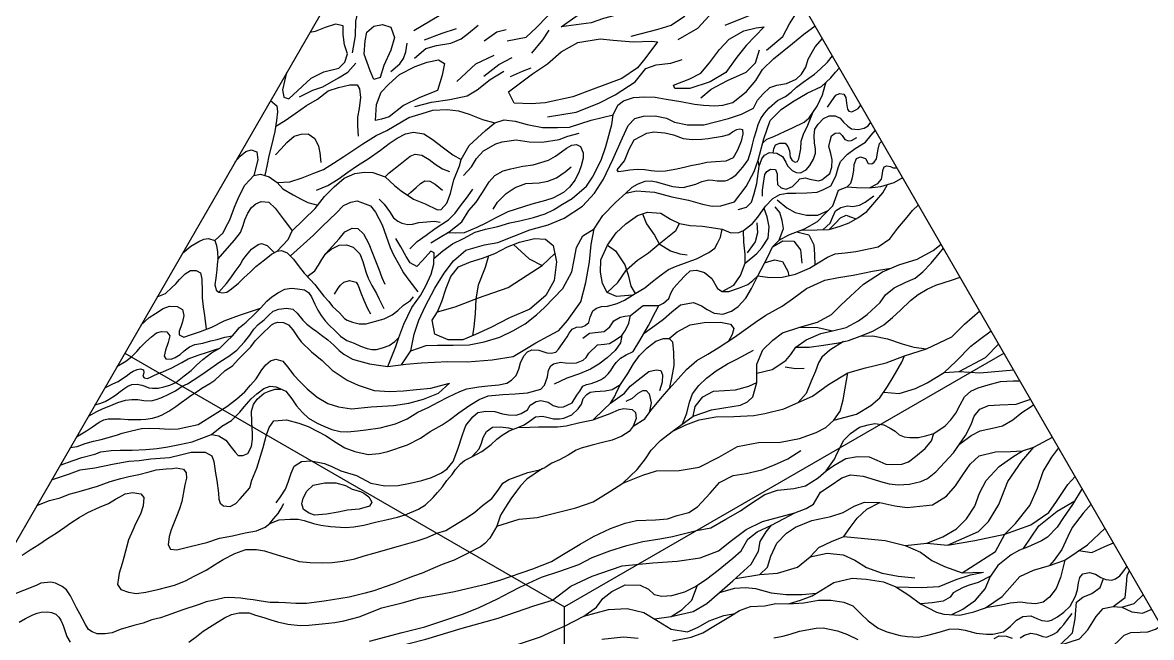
# Model space of a CAD drawing. Header units: millimetres. Extents: x 39 to 1913, y -1214 to 273.
# Drawn here: x 940.9 to 1088.5, y -249 to -168.6 of the extents above; entities that cross this region are included whole.
import ezdxf

# ---------------------------------------------------------------- set-up
doc = ezdxf.new("R2010")
doc.units = ezdxf.units.MM
picture_1 = doc.add_image_def('image6.jpeg', size_in_pixel=(4032, 3024))

msp = doc.modelspace()

# ---------------------------------------------------------------- linework, layer by layer
at = {"color": 7, "true_color": 0xd6f5ff}
for points in [[(896.76, -311.43), (1011.76, -112.25)], [(1126.76, -311.43), (1011.76, -112.25)], [(1020.51, -170.42), (1024.01, -169.47), (1025.74, -168.97), (1027.47, -167.81), (1028.69, -166.56), (1029.26, -165.64), (1029.7, -164.36), (1030.14, -163.37), (1030.86, -162.53), (1031.74, -161.88), (1032.89, -161.1), (1034.62, -159.78), (1035.88, -158.36), (1037.45, -156.75)], [(992.05, -169.68), (995.38, -167.71), (997.5, -166.58), (999.21, -165.55), (1000.97, -164.37), (1002.46, -163.63), (1003.98, -162.88), (1006.79, -161.72), (1008.3, -160.57), (1009.4, -159.69), (1010.53, -158.96), (1012.18, -158.51)], [(984.06, -172.57), (984.44, -170.35), (984.47, -168.44), (984.82, -166.9), (985.81, -165.98), (988.64, -165.09), (991.62, -164.44), (995.31, -163.76), (997.15, -162.67), (998.32, -161.57), (999.48, -160.48)], [(1004.27, -171.03), (1006.75, -170.52), (1008.11, -169.29), (1009.49, -167.83), (1011.1, -166.23), (1012.89, -165.11), (1014.39, -164.54), (1016.11, -163.82), (1017.43, -163.2)], [(1011.34, -169.18), (1013.27, -167.83), (1015.2, -166.85), (1017.2, -165.92), (1018.81, -164.79), (1021.08, -164.09), (1023.07, -164.07), (1025.09, -164.07), (1027.15, -163.86), (1026.19, -165.19), (1024.52, -166.79), (1021.55, -167.49), (1018.36, -167.72), (1016.88, -168.1), (1015.24, -168.65), (1012.65, -169.01), (1011.34, -169.18)], [(1032.79, -168.95), (1036.15, -167.62), (1038.1, -166.72), (1039.25, -165.91)], [(1026.62, -170.86), (1029.19, -169.34), (1031.16, -167.24)], [(1038.18, -172.25), (1040.33, -170.43), (1041.21, -168.81), (1042.2, -167.21)], [(975.43, -175.17), (974.87, -177.41), (975.06, -178.39), (975.73, -178.58), (977.45, -176.97), (978.65, -175.91), (980.28, -175.09), (982.25, -174.6), (983.03, -173.82), (983.37, -172.7), (983.01, -171.54), (982.84, -170.19), (982.82, -169.07), (981.82, -168.83), (980.47, -169.26), (979.16, -169.79), (978.47, -169.91)], [(986.35, -174.92), (985.59, -172.77), (985.69, -171.01), (985.92, -169.87), (986.85, -169.11), (987.95, -168.88), (989.07, -169.22), (989.54, -170.59), (989.07, -172.22), (988.14, -174.24), (987.68, -175.83), (986.85, -176.08), (986.35, -174.92)], [(992.15, -173.27), (993.63, -172.01), (995.02, -171.62), (996.9, -171.32), (998.25, -170.77), (999.23, -170), (1000.48, -168.97)], [(993.46, -170.9), (995.77, -170), (997.63, -169.4)], [(994.7, -199.46), (995.87, -198.48), (997.11, -197.56), (998.58, -196.84), (1000.08, -196.03), (1001.42, -195.64), (1003.06, -195.28), (1004.64, -194.81), (1005.92, -194.56), (1007.7, -194.1), (1009.26, -193.65), (1010.32, -193.13), (1011.52, -192.38), (1012.78, -191.62), (1014.67, -190.02), (1015.42, -188.86), (1016.56, -186.62), (1017.18, -184.82), (1017.97, -181.97), (1018.12, -180.71), (1018.74, -179.44), (1019.5, -178.84), (1020.81, -178.43), (1022.3, -178.32), (1023.63, -178.36), (1025.06, -178.63), (1026.99, -178.94), (1028.79, -179.28), (1029.97, -179.44), (1031.42, -179.5), (1032.5, -179.42), (1033.79, -179.09), (1035.57, -177.64), (1036.8, -176.22), (1037.69, -174.77), (1039.12, -173.36), (1041.6, -171.36), (1043.09, -170.16), (1044.56, -169.06)], [(1001.27, -171), (1002.9, -169.85), (1004.16, -169.53)], [(1007.52, -172.64), (1008.94, -170.9), (1009.75, -169.63)], [(1026.01, -176.8), (1028.15, -175.97), (1029.6, -175.24), (1030.73, -173.89), (1032.04, -172.14), (1033.32, -170.78), (1035.22, -169.7), (1036.85, -169.31), (1037.88, -169.19), (1035.55, -171.64), (1034.31, -173.16), (1032.88, -175.16), (1030.84, -176.39), (1028.18, -177.26), (1026.2, -177.26), (1026.01, -176.8)], [(990.47, -213.36), (991.66, -211.53), (992.13, -209.37), (992.73, -207.53), (993.53, -205.77), (994.8, -203.37), (996.03, -201.4), (997.26, -199.77), (998.86, -198.4), (1001.3, -197.67), (1003.03, -197.4), (1007.23, -195.74), (1009.63, -195.07), (1011.73, -194.2), (1014.13, -192.64), (1015.7, -190.94), (1016.87, -189.1), (1018.09, -186.52), (1019.37, -183.69), (1020.11, -182.09), (1020.97, -181.19), (1022.09, -180.87), (1023.63, -180.81), (1025.13, -181.13), (1026.14, -181.67), (1027.85, -181.99), (1029.98, -181.99), (1031.53, -181.61), (1033.23, -181.19), (1034.94, -180.6), (1036.49, -179.8), (1037.02, -178.79), (1037.72, -177.99), (1038.62, -177.13), (1039.53, -176.81), (1040.81, -176.6), (1042.09, -176.02), (1042.78, -175.38), (1043.32, -174.47), (1043.64, -173.4), (1044.54, -171.8), (1045.51, -170.71)], [(1004.45, -177.69), (1007.58, -175.32), (1009.56, -174.03), (1011.34, -172.47), (1013.52, -171.24), (1016.43, -170.74), (1018.13, -170.93), (1020.77, -171.14), (1023.14, -171.08), (1023.94, -171.14), (1022.29, -173.38), (1021.34, -174.56), (1019.27, -175.92), (1015.19, -177.48), (1012.88, -178.32), (1009.23, -179.11), (1007.41, -179.25), (1005.17, -179.17), (1004.45, -177.69)], [(989.05, -175.04), (990.25, -174.04), (990.7, -173.31), (991.04, -172.44), (991.19, -171.34)], [(1029.6, -178.47), (1030.96, -177.34), (1033.09, -176.19), (1035.55, -175.12), (1036.76, -173.89), (1037.26, -172.21)], [(977.11, -178.32), (978.84, -177.48), (980.17, -177.01), (982.23, -175.87), (983.45, -175.13), (984.47, -173.93)], [(987.05, -181.43), (987.17, -179.34), (987.78, -177.73), (988.78, -176.7), (990.19, -175.43), (992.25, -174.35), (993.81, -173.8), (995.29, -173.5), (996.07, -173.97), (995.78, -175.51), (995.16, -177.5), (992.86, -178.43), (990.72, -179.49), (988.84, -180.94), (987.85, -181.26), (987.05, -181.43)], [(997.68, -176.34), (1000.18, -174.01), (1002.57, -172.89)], [(1001.21, -175.62), (1003.18, -174.12), (1004.93, -173.21)], [(1009.53, -180.97), (1013.29, -180.36), (1016.27, -179.15), (1018.41, -178.09), (1021.03, -176.36), (1022.43, -174.65), (1023.76, -174.14), (1025.7, -173.95), (1027.14, -173.47)], [(1019.65, -191.05), (1020.64, -190.15), (1021.31, -189.74), (1021.85, -189.53), (1022.31, -189.38), (1023.09, -189.34), (1023.75, -189.46), (1024.55, -189.65), (1025.28, -189.9), (1025.95, -190.07), (1026.74, -190.15), (1027.29, -190.19), (1028.14, -189.99), (1028.94, -189.74), (1029.73, -189.42), (1030.63, -189.21), (1031.19, -189.23), (1031.76, -189.3), (1032.78, -189.32), (1033.09, -189.23), (1033.55, -188.98), (1034.18, -188.57), (1035.08, -187.54), (1035.79, -186.58), (1036.17, -185.29), (1036.35, -184.56), (1036.56, -183.7), (1036.88, -182.74), (1037.11, -181.94), (1037.46, -181.15), (1037.94, -180.46), (1038.55, -179.77), (1039.62, -178.82), (1040.69, -178.28), (1041.4, -177.72), (1042.13, -177.07), (1042.98, -176.42), (1043.71, -175.9), (1044.47, -175.36), (1045.22, -174.73), (1046.18, -173.79), (1046.81, -172.96)], [(988.67, -213.59), (991.04, -213.29), (993.07, -213.1), (996.48, -212.94), (999.05, -213), (1002.3, -212.72), (1005.06, -212.3), (1006.79, -211.24), (1008.03, -210.49), (1009.62, -209.63), (1011.01, -208.91), (1012.17, -207.6), (1013.9, -205.15), (1014.57, -202.61), (1015.05, -199.9), (1015.28, -197.64), (1015.63, -195.6), (1016.8, -193.85), (1018.43, -192.16), (1019.8, -190.92), (1021.2, -190.63), (1023.56, -190.82), (1025.82, -191.43), (1027.98, -191.87), (1029.8, -192.38), (1031.07, -192.64), (1032.22, -192.61), (1034, -192.07), (1035.54, -190.08), (1036.56, -188.08), (1037.1, -186.61), (1037.83, -183.84), (1038.69, -181.42), (1040.13, -179.99), (1041.59, -179), (1043.5, -177.86), (1045.38, -176.97), (1046.62, -175.85), (1047.23, -175.12), (1047.73, -174.55)], [(992.21, -179.59), (994.38, -179.04), (996.77, -178.7), (999.04, -178.2), (1000.33, -177.44), (1002.04, -176.08), (1003.83, -174.99)], [(1004.7, -175.7), (1006.27, -174.96), (1007.41, -174.56)], [(974, -182.16), (975.25, -181.43), (976.54, -180.5), (978.01, -179.49), (979.47, -178.63), (980.85, -177.56), (982.21, -177.1), (983.71, -176.77), (984.64, -176.75), (984.97, -177.27), (985.11, -178.44), (984.91, -179.86), (984.7, -180.99), (984.68, -182.11), (984.8, -183.49)], [(1037.7, -184.36), (1038.24, -183.86), (1039.15, -183.51), (1040.65, -182.84), (1041.59, -182.4), (1043.11, -181.64), (1043.79, -181.09), (1044.81, -179.55), (1045.51, -178.06), (1045.85, -176.82), (1046, -176.41)], [(1046.16, -179.69), (1046.73, -178.87), (1047.25, -178.1), (1047.75, -177.91), (1048.29, -177.98), (1048.57, -178.44), (1048.67, -179.17), (1048.77, -179.93), (1048.95, -180.23), (1049.37, -180.31), (1049.88, -180.04), (1050.17, -179.85), (1050.54, -179.42)], [(973.33, -178.8), (974.15, -179.52), (974.23, -180.3), (974.11, -181.45), (973.88, -182.87), (973.43, -184.72), (973.08, -186.04), (972.88, -187.19), (972.59, -188.62)], [(974.17, -189.56), (975.86, -189.46), (977.45, -188.92), (978.97, -188.3), (980.27, -187.83), (981.55, -186.99), (982.91, -186.14), (985.38, -184.47), (987.15, -183.38), (988.53, -182.72), (991.41, -181.06), (993.16, -180.5), (994.54, -180.07), (996.42, -180.01), (997.92, -180.19), (999.32, -180.6), (1001.03, -181.32), (1002.66, -181.72)], [(995.17, -193.13), (995.62, -193.08), (996.38, -192.24), (996.85, -190.96), (997.29, -189.21), (998.05, -187.34), (998.25, -186.53), (999.3, -184.72), (1001.43, -182.73), (1002.66, -181.72), (1003.88, -181.35), (1005.3, -181.51), (1006.9, -181.94), (1008.9, -182.33), (1010.84, -182.33), (1012.42, -182.31), (1015.28, -181.4), (1018.12, -180.71)], [(1037.23, -187.4), (1037.59, -186.45), (1037.92, -185.98), (1038.6, -185.6), (1039.54, -185.7), (1040.3, -186.16), (1040.7, -186.89), (1040.96, -187.34), (1041.53, -187.99), (1042.06, -188.21), (1042.65, -188.27), (1043.4, -187.9), (1043.85, -187.31), (1044.35, -186.5), (1044.59, -185.69), (1044.59, -185.12), (1044.48, -184.4), (1044.44, -183.38), (1044.51, -182.58), (1044.94, -181.93), (1045.66, -181.16), (1046.39, -180.83), (1047.19, -180.83), (1047.84, -181.13), (1048.26, -181.67), (1048.82, -182.16), (1049.32, -182.5), (1050.2, -182.61), (1050.95, -182.44), (1051.49, -182.11), (1051.83, -181.65)], [(1039.07, -185.65), (1039.13, -185.12), (1039.37, -184.61), (1039.92, -184.38), (1040.64, -184.4), (1041, -184.84), (1041.21, -185.4), (1041.29, -186.21), (1041.53, -186.66), (1041.92, -186.88), (1042.23, -186.78), (1042.44, -186.46), (1042.57, -185.8), (1042.69, -185.14), (1042.74, -184.14), (1043.06, -183.1), (1043.5, -182.28), (1044.3, -180.32)], [(979.35, -190.53), (980.81, -189.95), (982.15, -189.09), (983.45, -188.18), (984.68, -187.32), (986.08, -186.45), (987.69, -185.32), (988.84, -184.43), (989.89, -183.73), (990.98, -183.16), (992.03, -182.97), (993.39, -183.18), (994.48, -183.88), (995.95, -184.99), (997.16, -185.9), (998.25, -186.53)], [(998.58, -188.61), (999.62, -187.47), (1000.26, -186.41), (1001.17, -185.4), (1002.79, -184.49), (1003.62, -184.2), (1005.44, -183.97), (1007.14, -184.22), (1008.84, -184.28), (1011.08, -183.91), (1012.22, -183.49), (1013.67, -183.08)], [(1018.67, -187.87), (1019.6, -186.71), (1020.24, -185.2), (1020.9, -183.97), (1022.54, -183.07), (1023.44, -182.9), (1024.91, -183.04), (1026.04, -183.3), (1027.28, -183.77), (1028.45, -183.9), (1029.75, -183.87), (1030.58, -183.8), (1032.45, -183.47), (1033.28, -183.28), (1033.74, -182.93), (1034.29, -182.61), (1034.72, -182.51), (1035.06, -182.59), (1035.1, -183.18), (1034.87, -184.12), (1034.41, -185.33), (1033.83, -186.33), (1032.89, -186.75), (1031.51, -186.85), (1030.4, -186.92), (1029.48, -187.12), (1028.29, -187.35), (1027.6, -187.54), (1026.45, -187.79), (1024.97, -188.04), (1023.96, -188.09), (1023.09, -188.02), (1022.23, -187.9), (1021.27, -187.86), (1020.31, -187.92), (1019.51, -188.04), (1018.84, -188.15), (1018.67, -187.87)], [(1032.41, -195.64), (1033.52, -196.12), (1034.58, -196.09), (1035.2, -195.81), (1036.36, -194.91), (1037.08, -194.06), (1038.08, -192.63), (1039.02, -191.64), (1039.92, -191.1), (1040.91, -190.93), (1042.05, -190.94), (1043.46, -190.9), (1044.82, -190.8), (1045.65, -190.45), (1046.6, -189.98), (1047.25, -188.7), (1047.55, -187.64), (1047.87, -186.78), (1048.8, -185.85), (1049.8, -185.09), (1051.12, -184.27), (1051.9, -183.35), (1052.43, -182.7)], [(1037.66, -191.32), (1037.68, -190.53), (1037.79, -189.64), (1037.9, -189.05), (1037.98, -188.51), (1038.23, -188.1), (1038.71, -187.78), (1039.35, -187.82), (1039.58, -188.41), (1039.58, -189.02), (1039.64, -189.82), (1040.13, -190.24), (1040.77, -190.4), (1041.61, -190.08), (1042.19, -189.44), (1042.54, -189.07), (1043.24, -188.94), (1043.84, -189.11), (1044.98, -189.3), (1045.41, -189.17), (1045.65, -189.01), (1046.49, -188.35), (1046.75, -187.54), (1046.77, -186.57), (1046.6, -185.75), (1046.33, -184.82), (1046.5, -184.11), (1046.7, -183.44), (1047.18, -183.09), (1047.72, -183.06), (1048.09, -183.39), (1048.43, -183.91), (1048.92, -184.11), (1049.33, -184.04), (1049.99, -183.64)], [(973.99, -185.94), (974.71, -185.14), (975.45, -184.31), (976.4, -183.49), (977.32, -183.24), (978.23, -183.16), (979.12, -183.78), (979.61, -184.79), (979.75, -185.67), (979.92, -186.93)], [(1048.74, -190.1), (1049.22, -189.64), (1049.42, -188.9), (1049.6, -187.96), (1049.64, -187.2), (1049.96, -186.41), (1050.48, -186.19), (1051.12, -186.41), (1051.48, -187.04), (1051.98, -187.08), (1052.28, -186.88), (1052.6, -186.43), (1052.78, -185.17), (1052.96, -184.43), (1053.27, -184.15)], [(968.67, -186.88), (969.34, -186.1), (970.1, -185.47), (970.8, -185.27), (971.52, -185.52), (971.66, -186.58), (971.13, -188.61)], [(988.31, -188.81), (988.83, -188.29), (990.28, -187.13), (991.58, -186.08), (992.22, -185.83), (993.13, -185.95), (994.05, -186.51), (994.84, -187.15), (995.81, -187.75), (996.74, -188.1)], [(994.29, -197.44), (995.51, -196.69), (996.69, -195.99), (997.5, -195.32), (998.35, -194.68), (999.26, -193.21), (1000.22, -192.13), (1001.05, -190.83), (1001.92, -189.46), (1002.68, -188.61), (1003.74, -188.01), (1004.74, -187.76), (1006.31, -187.41), (1007.66, -187.22), (1009.67, -186.62), (1010.6, -186.1), (1011.37, -185.54), (1012.03, -185.07), (1012.74, -184.65), (1013.34, -184.59), (1013.86, -184.82), (1014.21, -185.67), (1014.21, -186.35), (1013.96, -187.34), (1013.69, -188.11), (1013.17, -189.17), (1012.41, -190.14), (1011.62, -190.83), (1010.23, -191.59), (1009.3, -191.9), (1007.51, -192.38), (1004.34, -193.38), (1002.77, -194.14), (1001.5, -194.85), (1000.3, -195.43), (998.66, -196.11), (997.54, -196.17), (996.48, -196.12)], [(1002.42, -193.02), (1003.02, -192.13), (1004.16, -190.99), (1005.32, -190.18), (1006.71, -189.65), (1008.47, -189.58), (1009.59, -189.35), (1010.73, -188.94), (1011.87, -188.15), (1012.63, -187.49)], [(1034.47, -193.07), (1035.59, -192.77), (1036.21, -192.09), (1036.53, -191.13), (1036.91, -189.68), (1037.23, -187.4), (1037.1, -186.61)], [(1051.68, -190.24), (1052.74, -189.68), (1053.23, -189.1), (1053.37, -188.36), (1053.41, -187.96), (1053.59, -187.48), (1053.95, -187.38), (1054.43, -187.46), (1054.75, -187.62), (1055.27, -187.61)], [(966.04, -197.11), (967.11, -196.1), (967.46, -195.4), (967.99, -194.42), (968.36, -193.47), (968.71, -192.53), (969.1, -191.63), (969.49, -190.81), (969.96, -189.88), (970.62, -189.19), (971.13, -188.61), (972.01, -188.45), (973.16, -188.8), (974.17, -189.56), (974.95, -190.36), (976.28, -191.13), (977.32, -191.71), (978.21, -192.14), (979.5, -192.51)], [(974.17, -198.5), (975.63, -197), (976.16, -195.85), (979.15, -192.95), (980.4, -191.37), (981.63, -190.1), (982.96, -188.99), (984.35, -188.36), (985.58, -188.17), (986.69, -188.22), (988.31, -188.81), (989.52, -189.92), (990.42, -190.65), (992.02, -191.72), (993.53, -192.31), (995.17, -193.13)], [(1022.18, -209.22), (1024.07, -207.89), (1024.74, -207.39), (1025.81, -206.44), (1026.96, -205.53), (1028.65, -205.25), (1029.68, -205.65), (1030.43, -206.14), (1031.33, -206.62), (1032.46, -206.74), (1033.61, -206.38), (1034.5, -205.77), (1035.51, -204.68), (1036.22, -203.39), (1037.07, -201.74), (1038.37, -199.24), (1038.97, -197.93), (1039.84, -197.06), (1041.13, -196.38), (1043.17, -195.59), (1044.86, -194.62), (1045.79, -193.69), (1046.86, -192.6), (1047.22, -191.61), (1047.63, -190.53), (1048.74, -190.1), (1049.95, -190.18), (1051.68, -190.24), (1053.15, -190.08), (1054.91, -189.52), (1056.02, -188.9)], [(991.22, -191.19), (991.68, -190.8), (992.38, -190.19), (992.94, -189.65), (993.5, -189.34), (994.16, -189.38), (994.84, -189.75), (995.34, -190.16), (995.83, -190.54)], [(991.56, -198.21), (992.51, -197.27), (993.66, -196.42), (994.86, -195.57), (996.62, -194.42), (997.48, -193.53), (998.18, -192.6), (999.07, -191.42), (999.8, -190.41)], [(1042.72, -195.76), (1044.84, -195.73), (1046.4, -195.67), (1047.83, -195.27), (1049.02, -194.8), (1050.13, -194.18), (1051.3, -193.31), (1053.42, -190.87), (1054.03, -189.8)], [(975.92, -199.14), (978.94, -196.43), (980.13, -195.24), (981.89, -193.56), (982.86, -192.56), (983.82, -192.09), (984.64, -191.92), (986.38, -192.58), (987.06, -193.4), (987.94, -195.08), (988.96, -198.05), (989.41, -199.01), (990.15, -200.32), (990.7, -201.37), (991.52, -202.49), (992.57, -203.82)], [(987.51, -191.73), (988.19, -192.39), (988.87, -193.34), (989.41, -194.15), (989.97, -194.6), (990.48, -194.85), (991.29, -195.04), (991.91, -194.97), (992.73, -194.79), (993.77, -194.69), (994.72, -194.6), (995.52, -194.71)], [(1039.58, -191.8), (1040.86, -192.83), (1041.95, -193.48), (1043.42, -193.8), (1044.89, -193.82), (1046.33, -193.14)], [(1045.62, -195.7), (1046.52, -194.84), (1046.86, -194.04), (1047.22, -193.25), (1047.91, -192.79), (1048.78, -192.6), (1049.48, -192.66), (1050.37, -192.5), (1051.08, -192.1), (1052.21, -191.27)], [(966.41, -199.56), (968.62, -197.1), (969.38, -196.06), (969.75, -195.18), (969.95, -194.4), (970.36, -193.54), (970.83, -192.82), (971.41, -192.33), (972.1, -192.02), (973.09, -192.11), (973.93, -192.91), (974.56, -193.75), (975.11, -194.48), (975.65, -195.2), (976.16, -195.85)], [(1020.67, -204.27), (1018.56, -204.45), (1017.35, -203.91), (1016.75, -202.76), (1016.46, -201.26), (1016.52, -199.64), (1017.38, -197.73), (1018.53, -196.11), (1019.8, -194.93), (1021.3, -193.85), (1022.64, -193.4), (1024.36, -193.56), (1025.63, -194.32), (1026.81, -194.9), (1028.21, -195.15), (1029.8, -195.25), (1031.56, -195.5), (1032.41, -195.64)], [(1035.39, -200.09), (1036.91, -198.81), (1037.56, -198.1), (1038.43, -196.82), (1038.55, -195.35), (1038.28, -194.03), (1037.88, -192.92)], [(1037.07, -201.74), (1038.61, -201.97), (1040.22, -201.93), (1041.98, -201.54), (1043.83, -200.74), (1045.18, -199.91), (1046.17, -199.3), (1047.16, -198.88), (1048.47, -198.74), (1049.86, -198.58), (1052.81, -197.97), (1054.32, -196.92), (1055.39, -195.53), (1056.58, -194.08), (1057.29, -193.21), (1058.07, -192.47)], [(1039.84, -197.06), (1040.42, -195.56), (1040.23, -194.51), (1039.92, -193.48), (1039.33, -192.73)], [(1021.97, -193.62), (1022.51, -194.93), (1023.56, -196.43), (1024.17, -197.57), (1025.63, -198.46), (1026.87, -198.85), (1027.8, -199)], [(1036.93, -194.8), (1037, -196.11), (1036.7, -197.28), (1035.67, -198.75)], [(1046.4, -195.67), (1047.18, -194.92), (1047.85, -194.16), (1048.63, -193.83), (1049.16, -194.02), (1049.94, -194.29)], [(945.79, -226.51), (947.5, -225.89), (948.64, -225.51), (950.34, -225.04), (951.11, -224.77), (952.47, -224.6), (953.66, -224.55), (955.24, -224.55), (957.02, -224.43), (958.48, -224.3), (959.87, -224.08), (961.4, -223.81), (963.06, -223.44), (965.59, -222.47), (966.97, -221.41), (968.23, -220.64), (969.3, -219.58), (969.87, -218.89), (970.78, -217.82), (971.52, -217.15), (972.46, -216.46), (973.26, -216.19), (974.05, -216.26), (975.33, -216.81), (976.1, -217.82), (976.7, -218.74), (977.49, -219.6), (978.3, -220.35), (979.42, -221.01), (980.28, -221.41), (981.35, -221.83), (982.44, -222.1), (983.4, -222.15), (984.71, -222), (985.78, -221.88), (987.66, -221.61), (989.65, -221.08), (991.18, -220.42), (992.57, -219.55), (994.03, -218.91), (995.24, -218.24), (996.58, -217.57), (998.06, -216.85), (999, -216.51), (1000.56, -216.26), (1001.75, -216.11), (1003.18, -216.01), (1004.25, -215.76), (1004.82, -215.37), (1005.47, -214.77), (1005.81, -213.96), (1006.01, -213.12), (1006.46, -212.2), (1006.93, -211.66), (1007.52, -211.43), (1008.41, -211.48), (1009.48, -211.8), (1010.04, -211.85), (1010.64, -211.71), (1010.99, -211.33), (1011.53, -210.57), (1012.1, -209.73), (1012.37, -209.23), (1012.77, -208.71), (1013.34, -208.47), (1014.08, -208.39), (1014.47, -208.24), (1014.94, -207.85), (1015.14, -207.15), (1015.48, -206.31), (1015.95, -205.96), (1016.61, -205.77), (1017.39, -205.69), (1018.67, -205.38), (1019.63, -204.94), (1020.33, -204.47), (1021.01, -204.07), (1022.26, -203.29), (1023.27, -202.5), (1024.41, -201.61), (1025.38, -200.91), (1026.29, -200.52), (1027.83, -199.97), (1029.04, -199.5), (1030.63, -198.68), (1031.45, -198.14), (1031.79, -197.47), (1032.19, -196.7), (1032.41, -195.64)], [(980.54, -198.83), (982.32, -196.9), (983.06, -196), (984, -195.53), (984.74, -195.57), (985.48, -196.27), (986.18, -197.58), (986.67, -198.76), (987.06, -199.79), (987.49, -200.89), (987.9, -201.98), (988.29, -202.82)], [(991.66, -211.53), (993.69, -210.86), (995.14, -210.83), (997.19, -210.83), (999.32, -210.76), (1001.28, -210.36), (1003.33, -209.75), (1005.02, -208.94), (1006.64, -208.03), (1008.12, -206.85), (1009.14, -205.87), (1011.57, -203.41), (1012.75, -201.22), (1013.02, -199.63), (1013.35, -198.05), (1014.16, -196.53), (1015.63, -195.6)], [(1017.35, -203.91), (1018.75, -202.63), (1019.88, -200.96), (1021.33, -199.71), (1022.76, -198.75), (1024.17, -197.57), (1026.33, -195.82), (1026.81, -194.9)], [(1032.41, -203.8), (1033.93, -202.98), (1034.78, -201.68), (1035.39, -200.09), (1035.42, -198.89), (1035.23, -197.36), (1035.2, -195.81)], [(1042.15, -195.99), (1043.73, -196.38), (1044.38, -197.67), (1044.46, -198.96), (1044.5, -200.33)], [(961.79, -198.8), (962.88, -197.86), (963.93, -197.27), (964.58, -196.94), (965.22, -196.84), (966.04, -197.11), (966.24, -197.76), (966.37, -198.62), (966.41, -199.56), (966.34, -200.32), (966.3, -200.94), (966.22, -201.65), (966.18, -202.04), (966.04, -202.9), (966.14, -203.21), (966.22, -203.6), (966.57, -203.88), (967.02, -203.97), (967.61, -203.86), (968.21, -203.43), (969.13, -202.68), (969.85, -202.02), (970.69, -201.22), (971.4, -200.51), (972.53, -199.67), (973.43, -198.89), (974.17, -198.5), (974.76, -198.42), (975.5, -198.72), (976.34, -199.56), (976.94, -200.38), (977.74, -201.41), (978.49, -202.23), (979.13, -202.88), (979.7, -203.62), (980.3, -204.4), (980.93, -205.09), (981.44, -205.77), (982.35, -206.59), (983, -207.3), (983.33, -207.53), (984.05, -207.8), (984.91, -208), (985.83, -208), (986.46, -207.86), (988.2, -207.37), (989.25, -206.83), (989.97, -206.26), (990.72, -205.56), (991.61, -204.95), (992.04, -204.48)], [(966.57, -203.88), (967.57, -202.74), (968.13, -202), (968.68, -201.18), (969.34, -200.3), (969.71, -199.66), (970.16, -199.03), (970.85, -198.25), (971.69, -197.66), (972.14, -197.51), (972.9, -197.76), (973.5, -198.39), (973.8, -198.69)], [(978.11, -201.82), (979.11, -201.08), (979.58, -200.36), (980.01, -199.62), (980.54, -198.83), (981.26, -198.27), (982.3, -197.72), (983.25, -197.68), (984.11, -198.01), (984.99, -198.85), (985.4, -199.85), (985.77, -201.2), (986.07, -202.06), (986.57, -203.02), (987.18, -204.07), (987.55, -204.79), (988.14, -206.01)], [(988.67, -213.59), (989.73, -210.99), (990.11, -209.79), (990.77, -208.06), (991.8, -205.9), (992.92, -204.32), (993.63, -203.04), (994.34, -201.52), (994.66, -200.2), (994.73, -198.72), (994.28, -198.53), (993.18, -199.72), (992.44, -200.52), (991.57, -200.04), (991.08, -199.22), (990.35, -197.95), (989.7, -196.85)], [(1000.11, -209.42), (998.47, -210.1), (996.54, -210.1), (994.8, -209.36), (994.48, -207.56), (995.15, -206.43), (995.73, -205.08), (996.31, -203.37), (996.89, -201.83), (997.89, -200.58), (999.47, -199.9), (1001.04, -199.45), (1002.65, -198.84), (1004.33, -197.94), (1005.9, -197.33), (1007.83, -196.88), (1009.28, -196.97), (1010.31, -197.78), (1010.73, -199.9), (1010.44, -202.34), (1009.35, -204.31), (1007.25, -206.08), (1004.58, -207.23), (1002.14, -208.52), (1000.11, -209.42)], [(1005.11, -197.63), (1007.16, -199.51), (1008.83, -200.38)], [(1017.38, -197.73), (1018.43, -198.46), (1019.68, -200.31), (1020.09, -201.62), (1020.44, -203.11), (1021.01, -204.07)], [(1025.85, -222.08), (1028.59, -220.11), (1030.98, -219.26), (1032.62, -219.01), (1034.77, -218.66), (1035.71, -218.22), (1036.41, -217.57), (1036.91, -215.68), (1036.91, -213.28), (1037.71, -211.44), (1039, -210.15), (1040.3, -209.2), (1042.54, -208.45), (1044.88, -207.8), (1046.68, -206.81), (1047.92, -205.56), (1049.17, -204.42), (1050.86, -202.82), (1053.36, -201.2), (1055.51, -200.32), (1057.92, -199.58), (1060.01, -198.42), (1061.03, -197.59)], [(1038.97, -197.93), (1040.32, -197.16), (1041.78, -197.23), (1042.64, -198.34), (1042.82, -200.07)], [(995.15, -206.43), (997.47, -205.79), (1000.53, -204.63), (1004.42, -203.25), (1006.9, -201.64), (1008.83, -200.38), (1010.52, -198.84)], [(1001.85, -199.14), (1001.4, -200.64), (1000.46, -202.96), (1000.18, -204.76), (1000.08, -206.69), (999.92, -208.43), (999.73, -209.58)], [(1036.91, -214.48), (1038.95, -213.98), (1040.7, -212.83), (1041.39, -212.01), (1042.04, -211.08), (1043.38, -210.11), (1045.32, -209.3), (1046.81, -208.93), (1048.62, -208.52), (1050.24, -207.62), (1051.37, -206.81), (1053.05, -205.25), (1053.74, -204.22), (1054.89, -203.32), (1056.42, -202.57), (1057.64, -202.04), (1058.66, -201.23), (1059.73, -200.07), (1060.79, -198.83), (1061.33, -198.11)], [(1020.75, -221.4), (1022.27, -220.43), (1023.05, -219.37), (1024.54, -217.57), (1025.45, -216.51), (1026.66, -215.2), (1027.75, -213.98), (1029.1, -212.83), (1030.53, -211.99), (1031.87, -211.14), (1033.99, -209.77), (1036.74, -207.78), (1038.11, -206.87), (1040.26, -205.72), (1041.6, -204.75), (1043.41, -203.38), (1045.81, -202.29), (1047.59, -201.95), (1049.52, -201.67), (1052.05, -201.14), (1054.44, -200.76)], [(1037.95, -200.05), (1039.25, -199.63), (1040.28, -199.85), (1040.99, -201.12), (1041.1, -201.73)], [(958.5, -204.49), (959.58, -204.05), (960.4, -203.25), (960.93, -202.8), (961.42, -202.23), (962.14, -201.47), (962.85, -201.06), (963.59, -201.04), (964.16, -201.37), (964.32, -202.19), (964.39, -203.78), (964.39, -204.62), (964.53, -205.81), (964.67, -206.91), (964.9, -208.73)], [(1014.15, -209.91), (1015.02, -209.26), (1016.17, -209.09), (1016.94, -209.01), (1017.69, -208.39), (1018.23, -207.64), (1019.06, -207.15), (1019.65, -207.02), (1020.4, -206.95), (1021, -206.46), (1021.69, -205.88), (1022.04, -205.62), (1022.92, -205.62), (1024.12, -205.6), (1024.72, -205.32), (1025.43, -204.7), (1025.72, -203.92), (1026.08, -203.3), (1026.84, -202.42), (1027.55, -201.72), (1028.22, -201.08), (1029.04, -200.98), (1030.09, -201.3), (1031.04, -202.07), (1031.79, -203.38), (1032.41, -203.8), (1033.28, -203.81), (1034.67, -203.3), (1035.75, -202.86), (1036.42, -202.35), (1037.07, -201.74)], [(1042.04, -211.08), (1043.79, -211.05), (1045.66, -210.8), (1047.62, -210.49), (1048.9, -210.18), (1050.43, -209.65), (1052.12, -208.96), (1053.52, -208.15), (1054.67, -207.21), (1055.73, -206.25), (1057.04, -204.97), (1058.04, -204.19), (1059.19, -203.47), (1060.32, -202.97), (1062.41, -202.29), (1063.54, -201.93)], [(950.36, -218.59), (950.99, -218.45), (951.7, -218.19), (952.23, -217.87), (953.06, -217.36), (953.65, -216.88), (954.12, -216.52), (954.64, -216.18), (955.2, -215.95), (955.87, -215.89), (956.47, -216.04), (956.87, -216.19), (957.4, -216.38), (957.9, -216.45), (958.63, -216.42), (959.37, -216.26), (960.15, -216.06), (960.95, -215.7), (962.02, -214.8), (962.93, -214.14), (963.62, -213.42), (964.46, -212.67), (965.58, -211.82), (966.68, -211.2), (967.56, -210.32), (968.33, -209.6), (969.26, -208.49), (970.12, -207.78), (971.2, -206.82), (971.99, -205.98), (972.83, -205.07), (973.51, -204.48), (974.35, -203.92), (975.19, -203.48), (976.05, -203.35), (976.86, -203.45), (977.77, -203.58), (978.28, -203.94), (978.7, -204.51), (979.12, -205.44), (979.49, -206.23), (979.96, -206.92), (980.47, -207.63), (981.01, -208.2), (981.75, -208.88), (982.49, -209.62), (983.32, -210.19), (984.26, -210.55), (985.09, -210.95), (985.95, -211.24), (986.59, -211.39), (987.18, -211.37), (987.95, -211.14), (988.83, -210.87), (989.59, -210.31), (990.11, -209.79)], [(981.69, -204.15), (982.18, -203.35), (982.49, -202.96), (982.92, -202.57), (983.64, -202.37), (984.52, -202.55), (984.8, -203), (985.13, -203.97), (985.54, -204.93), (986.01, -206.03), (986.4, -206.69)], [(949.5, -220.08), (950.61, -219.5), (951.45, -219.11), (952.44, -218.71), (953.36, -218.32), (954.35, -218), (955.19, -217.92), (955.98, -217.92), (956.77, -218.05), (957.71, -218.07), (958.35, -217.92), (959.1, -217.67), (960.04, -217.2), (960.88, -216.78), (961.77, -216.18), (962.44, -215.87), (963.2, -215.4), (964.32, -214.63), (966.68, -212.97), (967.86, -212.25), (968.9, -211.46), (969.92, -210.37), (970.61, -209.48), (971.15, -208.72), (971.72, -208.12), (972.49, -207.48), (973.11, -206.88), (973.68, -206.37), (974.4, -206.09), (975.39, -205.99), (976.23, -206.12), (976.82, -206.61), (977.54, -207.53), (978.08, -208.07), (979, -208.76), (979.34, -208.99), (979.99, -209.48), (980.8, -210.1), (981.6, -210.79), (982.31, -211.49), (982.93, -211.98), (984.05, -212.62), (984.84, -212.85), (986.27, -213.27), (987.76, -213.46), (988.67, -213.59)], [(956.36, -208.2), (957.45, -207.18), (958.29, -206.65), (959.29, -206.03), (960.09, -205.73), (961.13, -205.75), (961.79, -206.14), (961.99, -206.93), (961.81, -207.75), (961.6, -208.39), (961.38, -208.96), (961.38, -209.47), (961.97, -209.76), (962.85, -209.45), (964.16, -209), (965.63, -208.47), (967.27, -207.63), (969.28, -206.89), (971.99, -205.98)], [(974.06, -231.41), (974.63, -230.66), (975.26, -229.65), (975.63, -228.74), (976.01, -227.55), (976.42, -226.65), (977.36, -226.02), (978.64, -225.92), (980.4, -226.27), (981.34, -226.68), (982.53, -227.24), (984.57, -227.87), (986.42, -228.86), (988.28, -229.21), (990.01, -229.15), (991.58, -228.84), (993.13, -228.5), (994.38, -228.13), (995.7, -227.5), (996.42, -226.97), (997.21, -226.01), (997.84, -224.42), (998.41, -222.52), (998.87, -221.3), (999.77, -220.16), (1000.44, -219.63), (1001.5, -219.42), (1002.65, -219.48), (1003.65, -219.79), (1004.46, -219.93), (1005.46, -219.95), (1006.11, -219.75), (1006.95, -219.26), (1007.28, -218.67), (1008.05, -218.18), (1008.68, -218.06), (1009.64, -218.28), (1010.31, -218.69), (1011.03, -218.93), (1011.64, -218.87), (1012.13, -218.67), (1012.76, -218.34), (1013.39, -217.33), (1013.76, -216.81), (1014.18, -216.16), (1014.67, -215.94), (1015.28, -215.8), (1016.1, -215.51), (1016.55, -215.31), (1017.08, -214.94), (1017.49, -214.57), (1017.85, -214.1), (1018.16, -213.57), (1018.55, -213.06), (1019.08, -212.51), (1019.83, -212.06), (1020.77, -211.63), (1021.62, -210.2), (1022.75, -208.24), (1023.68, -206.47), (1024.12, -205.6)], [(1019.38, -228.84), (1021.28, -227.05), (1022.37, -225.66), (1023.12, -224.52), (1024.31, -223.28), (1025.85, -222.08), (1027.64, -221.24), (1029.38, -220.59), (1031.57, -220.2), (1033.91, -220.15), (1036.54, -220), (1037.98, -219.75), (1040.47, -219.15), (1044.19, -217.46), (1046.28, -215.97), (1048.81, -214.44), (1051.15, -213.79), (1053.84, -213.14), (1056.26, -212.2), (1059.11, -211.3), (1062.44, -209.71), (1064.08, -208.07), (1066.09, -206.34)], [(944.68, -228.43), (947.02, -227.65), (948.44, -227.1), (950.36, -226.83), (952.63, -226.35), (954.79, -225.98), (956.14, -225.88), (957.68, -225.68), (960.1, -225.51), (961.74, -225.11), (962.94, -224.81), (964.78, -224.78), (965.63, -225.28), (965.9, -226), (966.13, -227.55), (966.28, -228.49), (966.53, -230.14), (966.57, -230.93), (966.75, -231.46), (967.17, -231.8), (968.04, -231.9), (968.79, -231.53), (969.36, -230.88), (970.63, -229.46), (970.88, -228.44), (971.51, -226.87), (972.36, -224.21), (972.78, -222.53), (973.13, -221.59), (973.76, -220.72), (975.4, -220.57), (977.04, -221), (978.24, -221.44), (979.53, -222.09), (980.58, -222.66), (981.68, -223.39), (983.05, -224.23), (984.34, -224.7), (986.08, -225.1), (987.53, -224.98), (988.67, -224.7), (991.25, -223.83), (992.92, -222.98), (994.19, -222.11), (995.78, -221.24), (996.7, -220.62), (997.95, -219.65), (999.39, -218.65), (1000.59, -217.93), (1001.79, -217.43), (1003.7, -217.26), (1005.3, -217.18), (1006.94, -217.03), (1008.66, -216.54), (1009.14, -216.03), (1009.54, -214.94), (1009.69, -214.07), (1009.99, -213.52), (1010.34, -213.25), (1011.23, -213.02), (1011.91, -213.12), (1012.83, -213.17), (1013.33, -213.12), (1014.2, -212.77), (1014.62, -212.42), (1014.95, -211.85), (1016.07, -210.78), (1016.99, -210.66), (1017.64, -210.58), (1018.58, -210.03), (1019.25, -209.54), (1019.73, -208.84), (1020.2, -207.92), (1020.4, -206.95)], [(947.94, -222.78), (949.23, -222.02), (950.05, -221.5), (950.89, -220.89), (951.51, -220.59), (952.08, -220.44), (952.99, -220.44), (953.68, -220.44), (954.7, -220.54), (955.66, -220.54), (956.36, -220.51), (957, -220.49), (957.87, -220.37), (958.61, -220.14), (959.15, -219.9), (960.04, -219.43), (960.93, -218.81), (961.65, -218.29), (962.39, -217.77), (962.91, -217.37), (963.85, -216.78), (964.35, -216.41), (965.39, -215.81), (966.03, -215.39), (967.37, -214.13), (968.33, -213.49), (969.08, -212.7), (969.82, -211.96), (970.73, -211.02), (971.33, -210.22), (971.8, -209.75), (972.39, -209.16), (973.13, -208.47), (973.46, -208.17), (973.83, -207.95), (974.27, -207.78), (975.01, -207.85), (975.66, -208.17), (976.23, -208.79), (976.85, -209.7), (977.32, -210.37), (978.68, -211.66), (980.09, -212.82), (981.37, -214.06), (983.35, -215.37), (984.79, -216.06), (986.87, -216.75), (988.92, -216.88), (990.73, -216.78), (992.43, -216.61), (994.27, -216.41), (996.74, -215.79)], [(1025.44, -209.93), (1026.5, -209.08), (1028.21, -208.14), (1030.04, -207.84), (1032.17, -207.82), (1033.49, -208.06), (1033.93, -208.64), (1033.69, -209.42), (1033.23, -210.27)], [(953.24, -213.6), (954.39, -212.88), (955.14, -212.35), (955.82, -211.64), (956.33, -211.08), (956.99, -210.36), (957.76, -209.7), (958.4, -209.21), (959.05, -209), (959.78, -209.07), (960.17, -209.58), (959.95, -210.48), (959.59, -211.47), (959.39, -212.25), (959.61, -212.61), (960.31, -212.66), (960.87, -212.4), (961.51, -212.03), (962.02, -211.57), (962.74, -211.04), (963.4, -210.74), (964.47, -210.53), (965.51, -210.26), (966.32, -210.06), (967.36, -209.75), (968.33, -209.6)], [(1019.25, -209.54), (1019.1, -210.51), (1018.39, -211.5), (1017.36, -212.45), (1016.27, -213.3), (1015.18, -213.93), (1013.72, -214.54), (1012.06, -215.12), (1010.4, -215.89)], [(1042.54, -208.45), (1044.91, -208.49), (1046.81, -208.93)], [(1050.43, -209.65), (1052.08, -209.58), (1054.02, -209.96), (1055.95, -210.64), (1057.45, -211.05), (1059.11, -211.3)], [(1053.53, -216.97), (1055.53, -217.11), (1057.66, -216.47), (1059.2, -215.72), (1061.44, -214.38), (1062.98, -212.89), (1064.92, -210.95), (1066.06, -210.06), (1067.57, -208.92)], [(1015.5, -220.55), (1016.93, -219.22), (1017.8, -218.38), (1018.33, -217.56), (1018.61, -216.88), (1019.11, -215.94), (1020.05, -214.51), (1020.8, -213.26), (1021.58, -212.17), (1022.58, -211.17), (1023.7, -210.3), (1024.7, -209.93), (1025.44, -209.93), (1025.88, -210.39), (1026.04, -211.77), (1026.07, -213.45), (1025.76, -215.13), (1025.45, -216.51)], [(1048.26, -210.33), (1046.47, -211.45), (1045.41, -212.36), (1045, -213.14), (1044.6, -214.2), (1044.04, -215.51), (1043.38, -217.13), (1042.33, -218.31)], [(1063.38, -214.23), (1066.84, -212.4), (1068.57, -210.65)], [(951.63, -216.39), (952.7, -215.86), (953.41, -215.54), (953.97, -215.18), (954.57, -214.77), (954.93, -214.48), (955.35, -214.22), (955.86, -213.97), (956.31, -213.92), (956.72, -214.05), (956.74, -214.42), (956.64, -214.86), (956.81, -215.09), (957.19, -215.16), (957.52, -215.05), (957.98, -214.83), (958.63, -214.53), (959.23, -214.29), (959.72, -214.07), (960.33, -213.81), (961.71, -213.06), (962.57, -212.6), (963.86, -212.11), (965.07, -211.74), (965.99, -211.42), (966.68, -211.2)], [(954.26, -211.84), (1011.76, -245.04)], [(1069.26, -211.84), (1011.76, -245.04)], [(1027.22, -221.1), (1027.76, -219.72), (1028.13, -218.28), (1028.5, -217.16), (1029.32, -216.1), (1030.35, -215.13), (1031.59, -214.17), (1033.09, -213.26), (1034.31, -212.64), (1036.49, -211.48)], [(1047.02, -220.6), (1049.95, -219.85), (1051.84, -218.71), (1053.03, -217.71), (1054.02, -216.22), (1054.77, -214.98), (1055.91, -213.04), (1056.26, -212.2)], [(947.13, -224.19), (948.04, -224.05), (949.06, -223.68), (950.17, -223.38), (951.16, -223.14), (952.27, -222.84), (953.29, -222.52), (953.93, -222.3), (955.12, -222.02), (956.43, -221.7), (957.47, -221.65), (958.81, -221.7), (960.09, -221.78), (961.26, -221.75), (962.25, -221.55), (963.85, -221.16), (966.08, -219.77), (967.62, -218.83), (968.9, -217.82), (969.94, -216.9), (970.71, -216.04), (971.43, -215.2), (972.19, -214.03), (972.69, -213.37), (973.31, -212.87), (974.02, -212.65), (974.94, -212.92), (975.56, -213.66), (976.35, -214.73), (977.14, -215.54), (978.13, -216.53), (979.42, -217.62), (980.8, -218.44), (982.21, -218.88), (983.9, -219.13), (986.47, -218.88), (989.39, -218.71), (991.42, -218.41), (993.33, -217.89), (995.28, -217.1), (996.74, -215.79)], [(1017.8, -218.38), (1019.64, -217.07), (1020.36, -216.19), (1021.39, -215.35), (1022.79, -214.26), (1023.76, -214.04), (1024.36, -214.11), (1024.57, -214.68), (1024.55, -215.63), (1024.18, -216.76)], [(1040.64, -213.64), (1041.98, -213.85), (1043.1, -213.82)], [(1061.44, -214.38), (1063.38, -214.23), (1066.1, -214.42), (1070.53, -214.04)], [(986.28, -249.5), (990.53, -248.38), (993.49, -247.65), (995.87, -246.84), (998.57, -245.92), (1000.6, -245.11), (1002.99, -243.96), (1004.68, -243.11), (1005.91, -242.46), (1008.76, -241.15), (1011.18, -240.38), (1013.64, -239.5), (1015.38, -238.57), (1017.68, -237.69), (1019.92, -237), (1022.03, -236.46), (1024.22, -236.11), (1025.88, -235.81), (1029.03, -235.06), (1030.91, -234.69), (1032.86, -233.56), (1034.81, -232.45), (1035.83, -231.73), (1037.99, -230.32), (1039.65, -229.78), (1041.76, -229.55), (1043.31, -229.22), (1044.97, -228.17), (1046.01, -227.23), (1047.1, -225.71), (1047.44, -224.95), (1048.29, -223.25), (1049.17, -222.36), (1050.36, -221.53), (1051.48, -221.24), (1052.37, -221.07), (1053.56, -221.24), (1054.38, -221.66), (1055, -222.07), (1055.56, -222.55), (1056.19, -222.78), (1056.93, -222.87), (1058.06, -222.87), (1059.15, -222.63), (1060.1, -222.34), (1061.58, -221.36), (1062.32, -220.59), (1062.97, -219.69), (1063.52, -218.59), (1064.11, -217.55), (1064.9, -216.82), (1065.87, -216.37), (1067.17, -215.98), (1068.8, -215.57), (1070.44, -215.48), (1071.37, -215.49)], [(1002.9, -234.47), (1005.86, -233.56), (1008.2, -233.32), (1010.48, -232.77), (1013.27, -232.07), (1015.5, -231.28), (1017.69, -229.94), (1019.38, -228.84), (1022.02, -227.8), (1023.8, -227.25), (1026.79, -227.2), (1029.37, -226.76), (1031.96, -225.47), (1034.39, -224.07), (1037.13, -223.53), (1040.01, -223.48), (1042.49, -223.03), (1044.68, -222.24), (1045.97, -221.59), (1047.02, -220.6), (1047.81, -219.45), (1048.21, -217.96), (1048.46, -216.42), (1048.81, -214.44)], [(965.59, -222.47), (966.58, -222.65), (967.48, -223.21), (968.16, -224.15), (968.69, -224.81), (969.08, -225.25), (969.68, -225.25), (970.35, -224.97), (970.82, -224.07), (970.96, -223.1), (970.95, -222.34), (970.87, -220.89), (970.82, -219.42), (971.1, -218.56), (971.56, -217.86), (972.48, -217.09), (973.16, -216.84), (973.94, -216.54), (974.69, -216.54)], [(1005.65, -221.59), (1006.5, -221.21), (1007.21, -220.74), (1008, -220.18), (1008.91, -220.09), (1009.48, -220.24), (1010.33, -220.46), (1011.1, -220.46), (1011.69, -220.34), (1012.71, -219.91), (1013.57, -219.14), (1014, -218.51), (1014.22, -217.8), (1014.69, -217.25), (1015.15, -216.97), (1015.79, -216.88), (1017.09, -216.8), (1018, -216.6), (1019.11, -215.94)], [(1019.85, -218.13), (1020.65, -217.72), (1021.39, -217.1), (1022.01, -216.74), (1022.44, -216.73), (1022.85, -217.19), (1023.09, -218.33), (1022.85, -219.64)], [(1028.59, -220.11), (1028.88, -218.81), (1029.85, -217.56), (1031.25, -216.82), (1034.12, -216.63), (1035.9, -216.16), (1036.91, -215.68)], [(1005.23, -250.08), (1008.63, -248.93), (1010.26, -248.2), (1011.76, -247.57), (1014.31, -246.24), (1015.96, -245.08), (1016.77, -243.95), (1017.98, -243.02), (1019.71, -242.14), (1021.68, -242.18), (1022.77, -242.7), (1023.49, -243.39), (1024.5, -243.63), (1025.83, -243.55), (1027.52, -243.06), (1028.89, -242.38), (1030.38, -241.37), (1031.87, -240.21), (1033.8, -238.64), (1034.86, -237.69), (1035.77, -236.18), (1036.99, -235.23), (1038.83, -234.35), (1040.41, -233.51), (1041.91, -232.72), (1043.37, -232.18), (1044.34, -231.61), (1045.24, -230.04), (1046.53, -229.2), (1048.05, -228.14), (1049.19, -227.78), (1050.84, -227.93), (1051.83, -228.24), (1053.12, -228.64), (1054.23, -228.92), (1055.42, -229.07), (1056.89, -228.97), (1058.36, -228.62), (1059.25, -228.24), (1060.34, -227.38), (1062.64, -224.87), (1064.22, -222.61), (1064.98, -221.17), (1065.36, -220.08), (1066.09, -219.17), (1067.21, -218.68), (1068.7, -218.63), (1070.83, -218.51), (1071.97, -218.13), (1072.75, -217.88)], [(973.21, -234.11), (974.47, -233.65), (975.88, -233.56), (976.93, -233.56), (977.74, -233.74), (978.96, -234.11), (979.9, -234.34), (981.18, -234.53), (983.11, -234.65), (984.22, -234.56), (985.52, -234.35), (987.05, -233.94), (988.6, -233.61), (989.95, -233.3), (990.91, -233), (992.69, -232.24), (993.58, -231.67), (994.58, -230.71), (995.14, -230.08), (995.8, -229.32), (996.39, -228.52), (997.06, -227.73), (997.52, -227.06), (998.15, -226.34), (998.71, -225.9), (999.64, -225.42), (1000.96, -224.7), (1002.17, -223.81), (1002.94, -223.12), (1003.6, -222.59), (1004.54, -221.99), (1005.65, -221.59), (1007.25, -221.53), (1008.38, -221.5), (1009.61, -221.5), (1010.87, -221.47), (1011.99, -221.34), (1013.77, -220.94), (1015.5, -220.55), (1016.44, -220.22), (1017.52, -219.85), (1018.14, -219.57), (1018.9, -219.24), (1019.54, -219.09), (1020.63, -219.2), (1021.04, -219.6), (1021.13, -220.38), (1020.75, -221.4), (1020.25, -222.09), (1019.26, -222.72), (1018, -223.24), (1016.75, -223.52), (1015.41, -223.9), (1013.93, -224.27), (1013.3, -224.52), (1012.23, -225.2), (1011.13, -225.79), (1010.11, -226.25), (1009.26, -226.8)], [(1063.43, -223.74), (1064.98, -222.61), (1066.15, -222.03), (1067.74, -221.67), (1069.08, -221.37), (1070.43, -220.58), (1071.57, -219.62), (1072.66, -218.91), (1073.14, -218.57)], [(999.64, -225.42), (1000.6, -224.38), (1000.92, -223.63), (1001.15, -222.89), (1001.57, -222.08), (1002.34, -221.54), (1003.38, -221.47), (1004.45, -221.62), (1005.09, -221.79)], [(1046.01, -227.23), (1047.02, -226.54), (1048.56, -225.62), (1050.08, -225.37), (1051.63, -225.42), (1052.62, -225.83), (1053.81, -226.36), (1054.72, -226.43), (1055.89, -226.38), (1056.77, -226.05), (1057.66, -225.37), (1058.95, -224.31), (1059.76, -223.32), (1060.1, -222.34)], [(1056.58, -232.04), (1059.92, -231.7), (1061.75, -230.56), (1062.91, -229.18), (1063.88, -227.76), (1064.83, -226.35), (1066.02, -225.3), (1068.15, -224.74), (1070.12, -224.72), (1071.67, -224.61), (1073.17, -224.16), (1075.61, -222.84)], [(1061.86, -236.94), (1065.93, -235.16), (1067.24, -233.86), (1068.6, -231.62), (1069.76, -228.62), (1071.59, -225.96), (1073.17, -224.16)], [(1069.37, -235.53), (1070.76, -234.11), (1072.64, -231.78), (1073.64, -229.51), (1074.39, -227.32), (1075.5, -225.44), (1076.42, -224.24)], [(962.64, -249.63), (963.65, -248.89), (964.5, -248.19), (965.69, -247.46), (967.3, -246.48), (968.2, -246.02), (969.23, -245.81), (970.51, -245.81), (971.34, -246.1), (972.44, -246.43), (973.34, -246.74), (974.25, -246.98), (975.6, -247.29), (977.2, -247.45), (978.34, -247.4), (980.08, -247.26), (981.72, -247.07), (982.91, -246.86), (984.93, -246.33), (987.89, -245.16), (990.56, -244.49), (992.86, -243.86), (995.29, -243.43), (997.4, -243.01), (999.79, -242.46), (1001.65, -242), (1003.31, -241.54), (1007.65, -240.06), (1010.09, -239.11), (1011.62, -238.15), (1013.84, -236.85), (1015.56, -235.82), (1017.77, -234.79), (1019.72, -234.1), (1021.21, -233.72), (1023.66, -233.64), (1025.23, -233.53), (1026.49, -233.07), (1028.02, -232.69), (1029.16, -231.96), (1030.81, -230.16), (1032.03, -228.75), (1033.82, -227.84), (1035.54, -227.6), (1037.58, -227.1), (1039.23, -226.45), (1040.97, -225.69), (1042.7, -224.59)], [(1056.33, -237.02), (1059.17, -236.69), (1061.25, -235.89), (1063.05, -234.83), (1064.35, -233.53), (1065.46, -231.84), (1066.05, -230.15), (1066.93, -228.49), (1068.62, -226.66), (1070.43, -225.41), (1071.67, -224.61)], [(1008.88, -226.95), (1006.83, -228.32), (1006.02, -229.22), (1005.5, -229.91), (1004.77, -230.88), (1004.06, -232.01), (1003.42, -233.03), (1002.9, -234.47), (1002.01, -236.03), (1001.35, -236.74), (1000.78, -237.18), (999.01, -238.08), (997.35, -238.91), (995.79, -239.48), (994.53, -240), (993.14, -240.62), (992, -241.02), (990.75, -241.51), (989.47, -242.03), (988.33, -242.41), (986.82, -242.91), (985.71, -243.22), (983.62, -243.76), (980.35, -244.26), (978.03, -244.57), (976.61, -244.59), (975.26, -244.52), (974.36, -244.47), (973.27, -244.45), (972.68, -244.38), (971.85, -244.24), (971.05, -244.09), (970.27, -244), (969.44, -243.91), (968.66, -243.86), (967.85, -243.81), (967.26, -243.86), (966.15, -244.12), (964.89, -244.38), (963.99, -244.73), (961.71, -245.47), (960.43, -245.92), (958.92, -246.46), (957.78, -246.72), (956.65, -247.15), (955.46, -247.46), (953.66, -248), (952.6, -248.43), (951.68, -248.55), (950.63, -248.57), (949.99, -248.31), (949.52, -247.98), (949.1, -247.34), (948.72, -246.6), (948.36, -245.94), (947.94, -245.14), (947.51, -244.29), (947.18, -243.6), (946.63, -242.82), (946.07, -242.35), (945.21, -241.92), (944.6, -241.8), (943.27, -241.94), (942.66, -242.25), (941.02, -242.87), (938.99, -243.69)], [(940.83, -238.27), (941.88, -237.59), (943, -236.89), (944.17, -236.1), (945.29, -235.39), (946.41, -234.62), (947.21, -234.04), (948.31, -233.32), (949.43, -232.69), (950.95, -231.99), (952.11, -231.49), (953.05, -230.96), (953.63, -230.63), (954.31, -230.23), (955.32, -230.07), (956.37, -230.23), (956.74, -230.72), (956.65, -231.8), (956.3, -232.92), (955.67, -234.16), (955.32, -235), (954.73, -236.28), (954.12, -238.55), (953.91, -239.34), (953.52, -240.63), (953.45, -241.21), (953.31, -242.1), (953.73, -242.75), (954.73, -243.12), (955.76, -243.29), (957, -243.1), (958.75, -242.73), (960.78, -242.17), (962.21, -241.61), (963.35, -241.02), (964.89, -240.21), (966.01, -239.55), (967.14, -238.85), (968.65, -238.03), (970.07, -237.52), (971.47, -237.54), (972.54, -237.71), (973.64, -238.03), (975.04, -238.48), (976.26, -238.85), (977.08, -239.08), (978.5, -239.22), (980.09, -239.29), (981.4, -239.22), (982.78, -239.04), (984.34, -238.73), (985.58, -238.36), (986.84, -237.99), (990.07, -237.08), (992.49, -236.38), (993.83, -235.96), (995.07, -235.4), (996.23, -235.02), (997.75, -234.13), (998.97, -233.39), (1000.06, -232.66), (1001.04, -231.78), (1002.25, -230.84), (1003.11, -229.76), (1003.7, -228.87), (1004.51, -228.36), (1006.13, -227.78), (1006.97, -227.47), (1008.51, -227.1), (1009.26, -226.8)], [(942.76, -231.76), (944.41, -231.14), (945.81, -230.77), (947, -230.28), (948.28, -229.93), (949.64, -229.56), (950.67, -229.23), (952.35, -228.65), (953.75, -228.23), (954.8, -227.97), (956.09, -227.71), (957.44, -227.36), (958.35, -227.1), (959.66, -226.99), (960.5, -226.94), (960.97, -226.85), (961.93, -227.03), (962.3, -227.48), (962.32, -228.18), (962.11, -229.09), (961.72, -231.24), (961.41, -232.2), (961.02, -233.2), (960.34, -234.97), (960.06, -235.84), (959.92, -236.91), (960.22, -237.5), (961.06, -237.57), (962.98, -237.08), (964.99, -236.61), (966.65, -236.05), (968.35, -235.72), (969.99, -235.35), (971.48, -235.07), (972.6, -234.6), (973.21, -234.11), (973.7, -233.5), (974.31, -232.8), (974.73, -232.15), (975.08, -231.49)], [(978.39, -232.76), (977.64, -232.29), (977.42, -231.54), (977.57, -230.8), (978.07, -229.88), (978.89, -229.12), (980.44, -228.82), (981.87, -228.79), (983.14, -229.16), (984.02, -229.63), (985.08, -229.95), (985.52, -230.16), (986.18, -230.63), (986.58, -231.35), (986.27, -231.88), (984.91, -232.27), (983.41, -232.39), (982.18, -232.64), (980.63, -232.92), (979.08, -233.05), (978.39, -232.76)], [(1059.17, -236.69), (1061.86, -236.94), (1065.46, -236.36), (1069.37, -235.53), (1072.76, -234.28), (1075.14, -232.67), (1076.14, -231.26), (1077.61, -229.01), (1078.58, -227.99)], [(1079.49, -229.55), (1078.21, -231.63), (1077.05, -233.36), (1076.19, -234.6), (1074.96, -235.92), (1074.16, -236.41), (1072.35, -237.21), (1071.27, -237.62), (1070.18, -238.24), (1068.45, -239.63), (1067.47, -241.02), (1065.88, -241.83), (1064.56, -242.23), (1063.81, -242.52), (1062.62, -243.21), (1062.21, -243.76), (1061.31, -244.3), (1059.84, -244.5), (1058.35, -244.64)], [(1034.13, -241.32), (1037.34, -240.79), (1038.34, -239.85), (1038.75, -238.41), (1039.56, -236.69), (1040.8, -235.39), (1042, -234.61), (1044.13, -233.73), (1046.6, -233.2), (1048.21, -232.67), (1049.68, -231.84), (1051.01, -231.34), (1053.03, -231.4), (1054.97, -231.81), (1056.58, -232.04)], [(1037.34, -240.79), (1039.61, -240.6), (1042.25, -239.82), (1043.91, -238.49), (1045.05, -237.25), (1046.71, -236.47), (1048.29, -235.81), (1049.15, -234.67), (1050.04, -233.42), (1051.31, -232.26), (1053.03, -231.4)], [(1071.81, -237.41), (1073.81, -234.44), (1076.22, -232.5), (1078.51, -231.15)], [(1080.66, -231.58), (1079.63, -232.77), (1078.16, -234.65), (1077.61, -235.84), (1076.84, -237.54), (1075.81, -238.93), (1075.21, -239.63)], [(982.24, -250.08), (989, -250.41), (993.62, -249.26), (998.38, -247.81), (1003.1, -246.49), (1007.77, -244.9), (1010.21, -244.14), (1012.62, -242.3), (1015.39, -241.02), (1019.3, -239.67), (1023.33, -239.26), (1026.5, -239.04), (1029.51, -238.6), (1031.91, -237.69), (1033.62, -236.34), (1035.52, -234.9), (1037.65, -233.88), (1041.91, -232.72)], [(1025.74, -246.29), (1028.6, -245.63), (1030.4, -244.57), (1032.04, -243.13), (1033.81, -241.61), (1036.2, -239.44), (1037.14, -237.75), (1037.37, -236.47), (1038.14, -235.22), (1038.83, -234.35)], [(1025.89, -249.46), (1028.34, -249), (1029.86, -248.43), (1031.54, -247.42), (1033.5, -246.24), (1034.66, -245.52), (1036.08, -244.97), (1037.96, -244.87), (1039.41, -244.59), (1041.08, -244.64), (1042.63, -244.17), (1044.18, -243.58), (1045.32, -242.88), (1047.02, -241.83), (1049.4, -241.28), (1051.23, -241.39), (1053.5, -241.77), (1055.13, -242.39), (1056.83, -243.5), (1058.35, -244.64), (1060.44, -245.72), (1061.37, -245.98), (1063.46, -246.11), (1065.29, -245.69), (1066.82, -245.15), (1069, -243.68), (1070.31, -242.18), (1071.34, -241.07), (1073.12, -240.22), (1075.21, -239.63), (1077.2, -238.91), (1080.17, -236.9), (1082.49, -234.75)], [(1048.29, -235.81), (1050.56, -236.03), (1053.72, -236.36), (1056.33, -237.02), (1058.35, -237.86), (1059.82, -238.96), (1061.49, -239.77), (1063.79, -240.57), (1066.59, -240.49)], [(1063.79, -240.57), (1068.13, -237.8), (1069.37, -235.53)], [(1079.02, -237.67), (1080.74, -237.9), (1082.46, -237.15), (1083.58, -236.65)], [(1043.91, -238.49), (1046.13, -238.02), (1048.23, -238.22), (1049.76, -238.91), (1051.26, -239.88), (1053.31, -240.6), (1055.42, -241.02), (1057.61, -241.21)], [(1077.2, -238.91), (1076.66, -241.2), (1076.07, -242.62), (1075.21, -243.78), (1074.36, -244.4), (1073.43, -244.61), (1072.3, -244.53), (1071.45, -244.43), (1070.08, -244.56), (1068.92, -244.81), (1066.82, -245.15)], [(1041.08, -244.64), (1043.09, -244.49), (1045.01, -244.13), (1046.62, -244.13), (1048.3, -244.41), (1049.47, -244.88), (1050.5, -245.89), (1051.51, -246.85), (1052.81, -247.8), (1053.92, -248.3), (1055.68, -248.79), (1056.62, -248.89), (1058.01, -248.97), (1059.31, -248.74), (1060.76, -248.32), (1062.08, -247.93), (1063.14, -247.91), (1064.18, -248.06), (1065.63, -248.48), (1066.98, -248.58), (1067.81, -248.58), (1069.17, -248.27), (1070.12, -247.57), (1070.9, -246.77), (1071.71, -246.3), (1072.77, -246.22), (1073.57, -246.56), (1074.22, -246.82), (1074.97, -246.9), (1075.49, -246.77), (1076.24, -246.33), (1077.07, -245.73), (1077.9, -244.93), (1078.6, -243.63), (1078.88, -242.78), (1078.98, -241.87), (1079.17, -241.2), (1079.58, -240.71), (1080.43, -240.55), (1081.24, -240.76), (1081.94, -241.2), (1082.56, -241.43), (1083.34, -241.54), (1083.83, -241.36), (1084.4, -240.97), (1084.81, -240.5), (1085.35, -239.71)], [(1055.13, -242.39), (1058.41, -242.51), (1060.79, -242.35), (1062.98, -241.43), (1064.87, -240.85), (1066.59, -240.49)], [(1083.53, -244.97), (1085.12, -243.82), (1085.26, -242.09), (1085.37, -240.92), (1085.66, -240.25)], [(1062.42, -246.04), (1063.89, -245.33), (1065.54, -244.17), (1066.78, -242.67), (1067.47, -241.02)], [(1076.54, -250.02), (1078.22, -248.43), (1078.58, -246.59), (1078.64, -245.47), (1078.72, -244.41), (1079.56, -243.74), (1080.76, -243.26), (1081.82, -242.51), (1082.25, -241.32)], [(1023.54, -246.6), (1025.74, -246.29), (1027.16, -245.38), (1028.41, -244.13), (1029.18, -242.18)], [(1032.04, -243.13), (1034.07, -242.57), (1035.43, -242.48), (1036.76, -242.62), (1038.81, -243.18), (1040.78, -243.43), (1042.86, -243.43), (1044.75, -243.23)], [(1084.67, -245.05), (1086.29, -244.58), (1087.49, -243.41)], [(1011.76, -311.43), (1011.76, -245.04)], [(1064.06, -252.86), (1066.37, -251.92), (1069.22, -250.83), (1071.43, -250.33), (1073.05, -250.02), (1075.14, -250.02), (1076.54, -250.02), (1079.11, -249.21), (1080.23, -248.01), (1081.32, -246.28), (1082.24, -245.22), (1083.53, -244.97), (1084.67, -245.05), (1085.99, -245.69), (1087.35, -245.83), (1088.59, -245.32)], [(940.46, -247.03), (941.28, -246.56), (942.25, -246.08), (942.78, -245.85), (943.34, -245.71), (944.2, -245.66), (944.69, -245.78), (945.24, -245.99), (945.62, -246.37), (945.9, -246.77), (946.21, -247.48), (946.42, -248.1), (946.7, -248.88), (947.11, -249.63)], [(1014.31, -246.24), (1017.53, -245.35), (1019.97, -245.22), (1022.14, -245.75), (1024.04, -246.9), (1025.73, -247.96), (1027.88, -248.29), (1029.27, -247.68), (1030.68, -246.84), (1032.59, -246.15), (1034.08, -245.88)], [(1071.38, -249.08), (1071.95, -248.72), (1072.75, -248.48), (1073.5, -248.59), (1074.35, -248.9), (1074.8, -248.98), (1075.65, -248.66), (1076.19, -248.33), (1076.71, -247.76), (1077.07, -247.35), (1077.41, -246.87), (1078.19, -245.89)], [(1039.15, -249.07), (1040.32, -248.87), (1041.3, -248.58), (1042.5, -248.22), (1044.7, -247.83), (1045.61, -247.78), (1047.48, -248.17), (1048.8, -248.66), (1050.12, -249.31)], [(1054.8, -259.88), (1057.51, -258.24), (1059.02, -256.81), (1061.76, -255.55), (1064.69, -255.39), (1067.74, -255.14), (1070.5, -254.58), (1072.6, -253.54), (1074.95, -252.71), (1077.43, -252.17), (1079.25, -251.98), (1080.87, -251.53), (1083.44, -250.22), (1084.45, -249.27), (1084.98, -248.71), (1085.85, -248.38), (1087.08, -248.32), (1088.08, -248.29), (1089.06, -247.96), (1089.83, -247.48)], [(1016.67, -249.23), (1019.49, -248.95), (1021.42, -249.1)], [(1067.98, -249.15), (1068.64, -248.8), (1069.54, -248.84), (1070.32, -249.11)]]:
    msp.add_lwpolyline(points, dxfattribs=at)

# ---------------------------------------------------------------- pictures from other files: only their frames are drawn
at = {"color": 252}
image = msp.add_image(picture_1, insert=(863.78, -333.51), size_in_units=(341.38, 256.03), dxfattribs=at)
image.dxf.flags = 7

doc.saveas('drawing.dxf')
